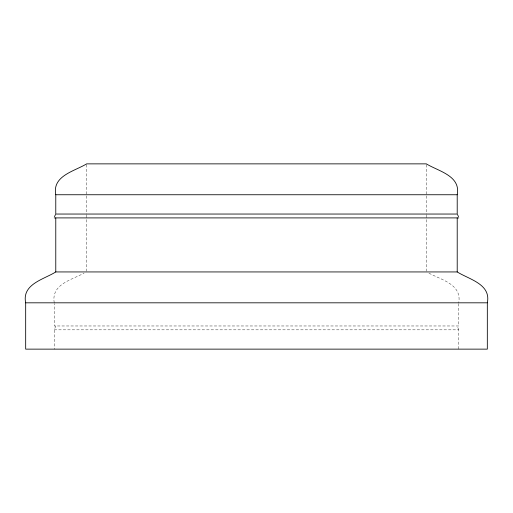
<?xml version="1.0" encoding="UTF-8"?>
<svg xmlns="http://www.w3.org/2000/svg" width="513" height="513" viewBox="0 0 513 513"><rect width="100%" height="100%" fill="white"/><g stroke="black" fill="none" stroke-linecap="round" stroke-linejoin="round"><path stroke-width="0.38" stroke-dasharray="2.56 1.92" d="M54.231 302.817C51.037 284.189 71.57 279.976 84.042 273.166M55.782 325.973L54.231 329.833L54.231 349.135M54.231 329.833L458.757 329.833L458.757 349.135M428.945 273.166C441.417 279.983 461.956 284.183 458.757 302.817M458.757 329.833L457.211 325.973M458.757 303.613L458.757 325.973L54.231 325.973L54.231 303.613M426.329 164.667L426.329 195.087M426.329 195.889L426.329 214.299M426.329 215.101L426.329 271.14M86.652 164.667L86.652 195.087M86.652 195.889L86.652 214.299M86.652 215.101L86.652 271.14"/><path stroke-width="0.77" d="M55.776 194.748C52.031 175.741 74.494 171.291 86.652 163.865L426.329 163.865C438.493 171.291 460.963 175.741 457.211 194.748L457.211 214.043L55.776 214.043L55.776 194.748L457.211 194.748M487.324 302.817C491.262 284.093 469.132 279.425 457.211 271.941L55.776 271.941C43.861 279.418 21.738 284.099 25.676 302.817L25.676 349.135L487.324 349.135L487.324 302.817L25.676 302.817M54.461 216.685L55.481 214.594M54.211 217.903L458.776 217.903M457.513 214.594L458.526 216.685M457.211 217.903L457.211 271.941M55.776 217.903L55.776 271.941"/></g></svg>
